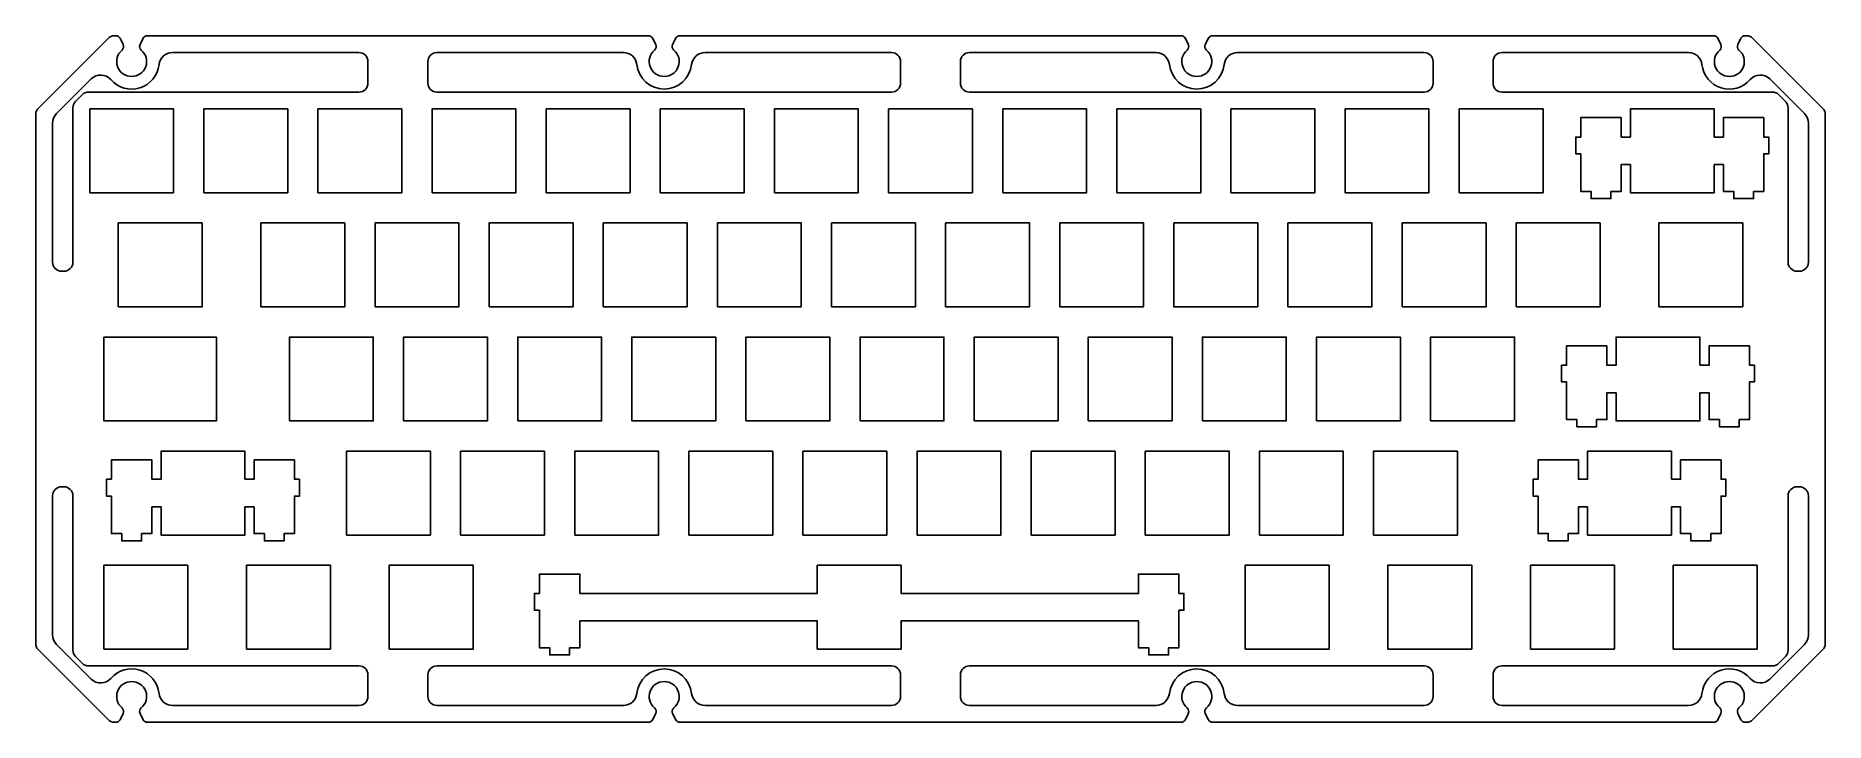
# Model space of a CAD drawing. Header units: millimetres. Extents: x -149 to 149, y -57 to 57.
import ezdxf

# ---------------------------------------------------------------- set-up
doc = ezdxf.new("R2010")
doc.units = ezdxf.units.MM
doc.layers.add('HMKB-60-ANSI STD', color=7, linetype='Continuous')

msp = doc.modelspace()

# ---------------------------------------------------------------- linework, layer by layer
at = {"layer": 'HMKB-60-ANSI STD'}
for p, q in [((-148.91, 45.24), (-137.29, 56.86)), ((-136.23, 57.3), (-135.96, 57.3)), ((-135.29, 56.89), (-134.76, 55.83)), ((-131.94, 55.83), (-131.41, 56.89)), ((-130.74, 57.3), (-47.06, 57.3)), ((-46.39, 56.89), (-45.86, 55.83)), ((-43.04, 55.83), (-42.51, 56.89)), ((-41.84, 57.3), (41.84, 57.3)), ((42.51, 56.89), (43.04, 55.83)), ((45.86, 55.83), (46.39, 56.89)), ((47.06, 57.3), (130.74, 57.3)), ((131.41, 56.89), (131.94, 55.83)), ((134.76, 55.83), (135.29, 56.89)), ((135.96, 57.3), (136.23, 57.3)), ((137.29, 56.86), (148.91, 45.24)), ((-95.4, 54.5), (-126.54, 54.5)), ((-82.4, 54.5), (-51.26, 54.5)), ((-37.64, 54.5), (-6.5, 54.5)), ((37.64, 54.5), (6.5, 54.5)), ((82.4, 54.5), (51.26, 54.5)), ((95.4, 54.5), (126.54, 54.5)), ((-93.9, 49.4), (-93.9, 53)), ((-83.9, 49.4), (-83.9, 53)), ((-5, 53), (-5, 49.4)), ((5, 53), (5, 49.4)), ((83.9, 49.4), (83.9, 53)), ((93.9, 49.4), (93.9, 53)), ((-140.1, 50.09), (-145.89, 44.3)), ((-140.53, 47.9), (-95.4, 47.9)), ((-6.5, 47.9), (-82.4, 47.9)), ((6.5, 47.9), (82.4, 47.9)), ((140.53, 47.9), (95.4, 47.9)), ((140.1, 50.09), (145.89, 44.3)), ((-143.15, 19.5), (-143.15, 45.28)), ((-142.71, 46.34), (-141.59, 47.46)), ((142.71, 46.34), (141.59, 47.46)), ((143.15, 19.5), (143.15, 45.28)), ((-149.35, -44.18), (-149.35, 44.18)), ((-146.55, 42.71), (-146.55, 19.5)), ((146.55, 42.71), (146.55, 19.5)), ((149.35, 44.18), (149.35, -44.18)), ((-145.05, 18), (-144.65, 18)), ((145.05, 18), (144.65, 18)), ((-146.55, -19.5), (-146.55, -42.71)), ((-144.65, -18), (-145.05, -18)), ((-143.15, -45.28), (-143.15, -19.5)), ((143.15, -45.28), (143.15, -19.5)), ((144.65, -18), (145.05, -18)), ((146.55, -19.5), (146.55, -42.71)), ((-145.89, -44.3), (-140.1, -50.09)), ((145.89, -44.3), (140.1, -50.09)), ((-137.29, -56.86), (-148.91, -45.24)), ((-141.59, -47.46), (-142.71, -46.34)), ((148.91, -45.24), (137.29, -56.86)), ((141.59, -47.46), (142.71, -46.34)), ((-95.4, -47.9), (-140.53, -47.9)), ((-93.9, -53), (-93.9, -49.4)), ((-83.9, -49.4), (-83.9, -53)), ((-6.5, -47.9), (-82.4, -47.9)), ((-5, -53), (-5, -49.4)), ((5, -53), (5, -49.4)), ((6.5, -47.9), (82.4, -47.9)), ((83.9, -49.4), (83.9, -53)), ((93.9, -53), (93.9, -49.4)), ((95.4, -47.9), (140.53, -47.9)), ((-134.76, -55.83), (-135.29, -56.89)), ((-131.41, -56.89), (-131.94, -55.83)), ((-126.54, -54.5), (-95.4, -54.5)), ((-82.4, -54.5), (-51.26, -54.5)), ((-45.86, -55.83), (-46.39, -56.89)), ((-42.51, -56.89), (-43.04, -55.83)), ((-37.64, -54.5), (-6.5, -54.5)), ((37.64, -54.5), (6.5, -54.5)), ((43.04, -55.83), (42.51, -56.89)), ((46.39, -56.89), (45.86, -55.83)), ((82.4, -54.5), (51.26, -54.5)), ((126.54, -54.5), (95.4, -54.5)), ((131.94, -55.83), (131.41, -56.89)), ((135.29, -56.89), (134.76, -55.83)), ((-135.96, -57.3), (-136.23, -57.3)), ((-47.06, -57.3), (-130.74, -57.3)), ((41.84, -57.3), (-41.84, -57.3)), ((130.74, -57.3), (47.06, -57.3)), ((136.23, -57.3), (135.96, -57.3))]:
    msp.add_line(p, q, dxfattribs=at)
for points in [[(-140.35, 45.1), (-140.35, 31.1), (-126.35, 31.1), (-126.35, 45.1)], [(-121.3, 31.1), (-107.3, 31.1), (-107.3, 45.1), (-121.3, 45.1)], [(-102.25, 31.1), (-88.25, 31.1), (-88.25, 45.1), (-102.25, 45.1)], [(-83.2, 31.1), (-69.2, 31.1), (-69.2, 45.1), (-83.2, 45.1)], [(-64.15, 31.1), (-50.15, 31.1), (-50.15, 45.1), (-64.15, 45.1)], [(-45.1, 31.1), (-31.1, 31.1), (-31.1, 45.1), (-45.1, 45.1)], [(-26.05, 31.1), (-12.05, 31.1), (-12.05, 45.1), (-26.05, 45.1)], [(-7, 31.1), (7, 31.1), (7, 45.1), (-7, 45.1)], [(12.05, 31.1), (26.05, 31.1), (26.05, 45.1), (12.05, 45.1)], [(31.1, 31.1), (45.1, 31.1), (45.1, 45.1), (31.1, 45.1)], [(50.15, 31.1), (64.15, 31.1), (64.15, 45.1), (50.15, 45.1)], [(69.2, 31.1), (83.2, 31.1), (83.2, 45.1), (69.2, 45.1)], [(88.25, 31.1), (102.25, 31.1), (102.25, 45.1), (88.25, 45.1)], [(130.82, 40.4), (130.82, 45.1), (116.83, 45.1), (116.83, 40.4), (115.3, 40.4), (115.3, 43.63), (108.55, 43.63), (108.55, 40.4), (107.72, 40.4), (107.72, 37.6), (108.55, 37.6), (108.55, 31.33), (110.28, 31.33), (110.28, 30.13), (113.58, 30.13), (113.58, 31.33), (115.3, 31.33), (115.3, 35.8), (116.83, 35.8), (116.83, 31.1), (130.82, 31.1), (130.82, 35.8), (132.35, 35.8), (132.35, 31.33), (134.08, 31.33), (134.08, 30.13), (137.38, 30.13), (137.38, 31.33), (139.1, 31.33), (139.1, 37.6), (139.93, 37.6), (139.93, 40.4), (139.1, 40.4), (139.1, 43.63), (132.35, 43.63), (132.35, 40.4)], [(-135.59, 26.05), (-135.59, 12.05), (-121.59, 12.05), (-121.59, 26.05)], [(-111.78, 12.05), (-97.77, 12.05), (-97.77, 26.05), (-111.78, 26.05)], [(-92.72, 12.05), (-78.72, 12.05), (-78.72, 26.05), (-92.72, 26.05)], [(-73.67, 12.05), (-59.67, 12.05), (-59.67, 26.05), (-73.67, 26.05)], [(-54.62, 12.05), (-40.62, 12.05), (-40.62, 26.05), (-54.62, 26.05)], [(-35.58, 12.05), (-21.57, 12.05), (-21.57, 26.05), (-35.58, 26.05)], [(-16.52, 12.05), (-2.52, 12.05), (-2.52, 26.05), (-16.52, 26.05)], [(2.53, 12.05), (16.53, 12.05), (16.53, 26.05), (2.53, 26.05)], [(21.57, 12.05), (35.57, 12.05), (35.57, 26.05), (21.57, 26.05)], [(40.63, 12.05), (54.63, 12.05), (54.63, 26.05), (40.63, 26.05)], [(59.67, 12.05), (73.67, 12.05), (73.67, 26.05), (59.67, 26.05)], [(78.73, 12.05), (92.73, 12.05), (92.73, 26.05), (78.73, 26.05)], [(97.78, 12.05), (111.78, 12.05), (111.78, 26.05), (97.78, 26.05)], [(121.59, 12.05), (135.59, 12.05), (135.59, 26.05), (121.59, 26.05)], [(-137.97, 7), (-137.97, -7), (-119.21, -7), (-119.21, 7)], [(-107.01, -7), (-93.01, -7), (-93.01, 7), (-107.01, 7)], [(-87.96, -7), (-73.96, -7), (-73.96, 7), (-87.96, 7)], [(-68.91, -7), (-54.91, -7), (-54.91, 7), (-68.91, 7)], [(-49.86, -7), (-35.86, -7), (-35.86, 7), (-49.86, 7)], [(-30.81, -7), (-16.81, -7), (-16.81, 7), (-30.81, 7)], [(-11.76, -7), (2.24, -7), (2.24, 7), (-11.76, 7)], [(7.29, -7), (21.29, -7), (21.29, 7), (7.29, 7)], [(26.34, -7), (40.34, -7), (40.34, 7), (26.34, 7)], [(45.39, -7), (59.39, -7), (59.39, 7), (45.39, 7)], [(64.44, -7), (78.44, -7), (78.44, 7), (64.44, 7)], [(83.49, -7), (97.49, -7), (97.49, 7), (83.49, 7)], [(128.44, 2.3), (128.44, 7), (114.44, 7), (114.44, 2.3), (112.92, 2.3), (112.92, 5.53), (106.17, 5.53), (106.17, 2.3), (105.34, 2.3), (105.34, -0.5), (106.17, -0.5), (106.17, -6.77), (107.89, -6.77), (107.89, -7.97), (111.19, -7.97), (111.19, -6.77), (112.92, -6.77), (112.92, -2.3), (114.44, -2.3), (114.44, -7), (128.44, -7), (128.44, -2.3), (129.97, -2.3), (129.97, -6.77), (131.69, -6.77), (131.69, -7.97), (134.99, -7.97), (134.99, -6.77), (136.72, -6.77), (136.72, -0.5), (137.54, -0.5), (137.54, 2.3), (136.72, 2.3), (136.72, 5.53), (129.97, 5.53), (129.97, 2.3)], [(-114.44, -16.75), (-114.44, -12.05), (-128.44, -12.05), (-128.44, -16.75), (-129.97, -16.75), (-129.97, -13.52), (-136.72, -13.52), (-136.72, -16.75), (-137.54, -16.75), (-137.54, -19.55), (-136.72, -19.55), (-136.72, -25.82), (-134.99, -25.82), (-134.99, -27.02), (-131.69, -27.02), (-131.69, -25.82), (-129.97, -25.82), (-129.97, -21.35), (-128.44, -21.35), (-128.44, -26.05), (-114.44, -26.05), (-114.44, -21.35), (-112.92, -21.35), (-112.92, -25.82), (-111.19, -25.82), (-111.19, -27.02), (-107.89, -27.02), (-107.89, -25.82), (-106.17, -25.82), (-106.17, -19.55), (-105.34, -19.55), (-105.34, -16.75), (-106.17, -16.75), (-106.17, -13.52), (-112.92, -13.52), (-112.92, -16.75)], [(-97.49, -26.05), (-83.49, -26.05), (-83.49, -12.05), (-97.49, -12.05)], [(-78.44, -26.05), (-64.44, -26.05), (-64.44, -12.05), (-78.44, -12.05)], [(-59.39, -26.05), (-45.39, -26.05), (-45.39, -12.05), (-59.39, -12.05)], [(-40.34, -26.05), (-26.34, -26.05), (-26.34, -12.05), (-40.34, -12.05)], [(-21.29, -26.05), (-7.29, -26.05), (-7.29, -12.05), (-21.29, -12.05)], [(-2.24, -26.05), (11.76, -26.05), (11.76, -12.05), (-2.24, -12.05)], [(16.81, -26.05), (30.81, -26.05), (30.81, -12.05), (16.81, -12.05)], [(35.86, -26.05), (49.86, -26.05), (49.86, -12.05), (35.86, -12.05)], [(54.91, -26.05), (68.91, -26.05), (68.91, -12.05), (54.91, -12.05)], [(73.96, -26.05), (87.96, -26.05), (87.96, -12.05), (73.96, -12.05)], [(123.68, -16.75), (123.68, -12.05), (109.68, -12.05), (109.68, -16.75), (108.16, -16.75), (108.16, -13.52), (101.41, -13.52), (101.41, -16.75), (100.58, -16.75), (100.58, -19.55), (101.41, -19.55), (101.41, -25.82), (103.13, -25.82), (103.13, -27.02), (106.43, -27.02), (106.43, -25.82), (108.16, -25.82), (108.16, -21.35), (109.68, -21.35), (109.68, -26.05), (123.68, -26.05), (123.68, -21.35), (125.21, -21.35), (125.21, -25.82), (126.93, -25.82), (126.93, -27.02), (130.23, -27.02), (130.23, -25.82), (131.96, -25.82), (131.96, -19.55), (132.78, -19.55), (132.78, -16.75), (131.96, -16.75), (131.96, -13.52), (125.21, -13.52), (125.21, -16.75)], [(-137.97, -45.1), (-123.97, -45.1), (-123.97, -31.1), (-137.97, -31.1)], [(-114.16, -45.1), (-100.16, -45.1), (-100.16, -31.1), (-114.16, -31.1)], [(-90.34, -45.1), (-76.34, -45.1), (-76.34, -31.1), (-90.34, -31.1)], [(-4.91, -35.8), (-4.91, -31.1), (-18.91, -31.1), (-18.91, -35.8), (-58.53, -35.8), (-58.53, -32.57), (-65.28, -32.57), (-65.28, -35.8), (-66.11, -35.8), (-66.11, -38.6), (-65.28, -38.6), (-65.28, -44.87), (-63.56, -44.87), (-63.56, -46.07), (-60.26, -46.07), (-60.26, -44.87), (-58.53, -44.87), (-58.53, -40.4), (-18.91, -40.4), (-18.91, -45.1), (-4.91, -45.1), (-4.91, -40.4), (34.72, -40.4), (34.72, -44.87), (36.44, -44.87), (36.44, -46.07), (39.74, -46.07), (39.74, -44.87), (41.47, -44.87), (41.47, -38.6), (42.29, -38.6), (42.29, -35.8), (41.47, -35.8), (41.47, -32.57), (34.72, -32.57), (34.72, -35.8)], [(66.53, -45.1), (52.53, -45.1), (52.53, -31.1), (66.53, -31.1)], [(90.34, -45.1), (76.34, -45.1), (76.34, -31.1), (90.34, -31.1)], [(114.16, -45.1), (100.16, -45.1), (100.16, -31.1), (114.16, -31.1)], [(137.97, -45.1), (123.97, -45.1), (123.97, -31.1), (137.97, -31.1)]]:
    msp.add_lwpolyline(points, close=True, dxfattribs=at)
at = {"layer": 'HMKB-60-ANSI STD', "extrusion": (0, 0, -1)}
for centre, radius, start, end in [((136.23, 55.8), 1.5, 45, 90), ((135.96, 56.55), 0.75, 90, 153.4349), ((130.74, 56.55), 0.75, 26.5651, 90), ((47.06, 56.55), 0.75, 90, 153.4349), ((41.84, 56.55), 0.75, 26.5651, 90), ((-41.84, 56.55), 0.75, 90, 153.4349), ((-47.06, 56.55), 0.75, 26.5651, 90), ((-130.74, 56.55), 0.75, 90, 153.4349), ((-135.96, 56.55), 0.75, 26.5651, 90), ((-136.23, 55.8), 1.5, 90, 135), ((135.44, 55.49), 0.75, 153.4349, 230.0926), ((131.27, 55.49), 0.75, 309.9074, 26.5651), ((82.4, 53), 1.5, 0, 90), ((51.26, 52.25), 2.25, 90, 173.7141), ((46.54, 55.49), 0.75, 153.4349, 230.0926), ((42.37, 55.49), 0.75, 309.9074, 26.5651), ((37.64, 52.25), 2.25, 6.2859, 90), ((6.5, 53), 1.5, 90, 180), ((-42.36, 55.49), 0.75, 153.4349, 230.0926), ((-46.53, 55.49), 0.75, 309.9074, 26.5651), ((-95.4, 53), 1.5, 360, 90), ((-126.54, 52.25), 2.25, 90, 173.7141), ((-131.26, 55.49), 0.75, 153.4349, 230.0926), ((-135.43, 55.49), 0.75, 309.9074, 26.5651), ((133.35, 53), 4.6, 186.2859, 318.8937), ((-44.45, 53), 4.6, 186.2859, 353.7141), ((140.53, 46.4), 1.5, 45, 90), ((82.4, 49.4), 1.5, 270, 0), ((6.5, 49.4), 1.5, 180, 270), ((-95.4, 49.4), 1.5, 270, 0), ((-138.51, 48.5), 2.25, 41.1016, 135), ((147.85, 44.18), 1.5, 0, 45), ((141.65, 45.28), 1.5, 0, 45), ((-147.85, 44.18), 1.5, 135, 180), ((-144.3, 42.71), 2.25, 135, 180), ((-144.65, 19.5), 1.5, 270, 360), ((-145.05, 19.5), 1.5, 180, 270), ((-144.65, -19.5), 1.5, 360, 90), ((-145.05, -19.5), 1.5, 90, 180), ((147.85, -44.18), 1.5, 315, 360), ((-144.3, -42.71), 2.25, 180, 225), ((-147.85, -44.18), 1.5, 180, 225), ((141.65, -45.28), 1.5, 315, 0), ((140.53, -46.4), 1.5, 270, 315), ((133.35, -53), 4.6, 41.1063, 173.7141), ((44.45, -53), 4.6, 6.2859, 173.7141), ((-6.5, -49.4), 1.5, 0, 90), ((-82.4, -49.4), 1.5, 90, 180), ((-95.4, -49.4), 1.5, 0, 90), ((-138.51, -48.5), 2.25, 225, 318.8984), ((-6.5, -53), 1.5, 270, 0), ((-37.64, -52.25), 2.25, 186.2859, 270), ((-51.26, -52.25), 2.25, 270, 353.7141), ((-82.4, -53), 1.5, 180, 270), ((-95.4, -53), 1.5, 270, 0), ((-126.54, -52.25), 2.25, 186.2859, 270), ((135.44, -55.49), 0.75, 129.9074, 206.5651), ((131.27, -55.49), 0.75, 333.4349, 50.0926), ((46.54, -55.49), 0.75, 129.9074, 206.5651), ((42.37, -55.49), 0.75, 333.4349, 50.0926), ((-42.36, -55.49), 0.75, 129.9074, 206.5651), ((-46.53, -55.49), 0.75, 333.4349, 50.0926), ((-131.26, -55.49), 0.75, 129.9074, 206.5651), ((-135.43, -55.49), 0.75, 333.4349, 50.0926), ((136.23, -55.8), 1.5, 270, 315), ((135.96, -56.55), 0.75, 206.5651, 270), ((130.74, -56.55), 0.75, 270, 333.4349), ((47.06, -56.55), 0.75, 206.5651, 270), ((41.84, -56.55), 0.75, 270, 333.4349), ((-41.84, -56.55), 0.75, 206.5651, 270), ((-47.06, -56.55), 0.75, 270, 333.4349), ((-130.74, -56.55), 0.75, 206.5651, 270), ((-135.96, -56.55), 0.75, 270, 333.4349), ((-136.23, -55.8), 1.5, 225, 270)]:
    msp.add_arc(centre, radius, start, end, dxfattribs=at)
at = {"layer": 'HMKB-60-ANSI STD'}
for centre, radius, start, end in [((-133.35, 53), 2.5, 129.9074, 50.0926), ((-126.54, 52.25), 2.25, 90, 173.7141), ((-95.4, 53), 1.5, 0, 90), ((-44.45, 53), 2.5, 129.9074, 50.0926), ((6.5, 53), 1.5, 90, 180), ((37.64, 52.25), 2.25, 6.2859, 90), ((44.45, 53), 2.5, 129.9074, 50.0926), ((51.26, 52.25), 2.25, 90, 173.7141), ((82.4, 53), 1.5, 0, 90), ((133.35, 53), 2.5, 129.9074, 50.0926), ((-44.45, 53), 4.6, 186.2859, 353.7141), ((133.35, 53), 4.6, 186.2859, 318.8984), ((-138.51, 48.5), 2.25, 41.1063, 135), ((-95.4, 49.4), 1.5, 270, 360), ((6.5, 49.4), 1.5, 180, 270), ((82.4, 49.4), 1.5, 270, 0), ((140.53, 46.4), 1.5, 45, 90), ((141.65, 45.28), 1.5, 0, 45), ((-144.3, 42.71), 2.25, 135, 180), ((-145.05, 19.5), 1.5, 180, 270), ((-144.65, 19.5), 1.5, 270, 360), ((-145.05, -19.5), 1.5, 90, 180), ((-144.65, -19.5), 1.5, 360, 90), ((-144.3, -42.71), 2.25, 180, 225), ((140.53, -46.4), 1.5, 270, 315), ((141.65, -45.28), 1.5, 315, 0), ((-138.51, -48.5), 2.25, 225, 318.8937), ((-133.35, -53), 2.5, 309.9074, 230.0926), ((-95.4, -49.4), 1.5, 360, 90), ((-82.4, -49.4), 1.5, 90, 180), ((-44.45, -53), 2.5, 309.9074, 230.0926), ((-6.5, -49.4), 1.5, 360, 90), ((44.45, -53), 4.6, 6.2859, 173.7141), ((44.45, -53), 2.5, 309.9074, 230.0926), ((133.35, -53), 4.6, 41.1016, 173.7141), ((133.35, -53), 2.5, 309.9074, 230.0926), ((-126.54, -52.25), 2.25, 186.2859, 270), ((-95.4, -53), 1.5, 270, 360), ((-82.4, -53), 1.5, 180, 270), ((-51.26, -52.25), 2.25, 270, 353.7141), ((-37.64, -52.25), 2.25, 186.2859, 270), ((-6.5, -53), 1.5, 270, 360)]:
    msp.add_arc(centre, radius, start, end, dxfattribs=at)

doc.saveas('drawing.dxf')
